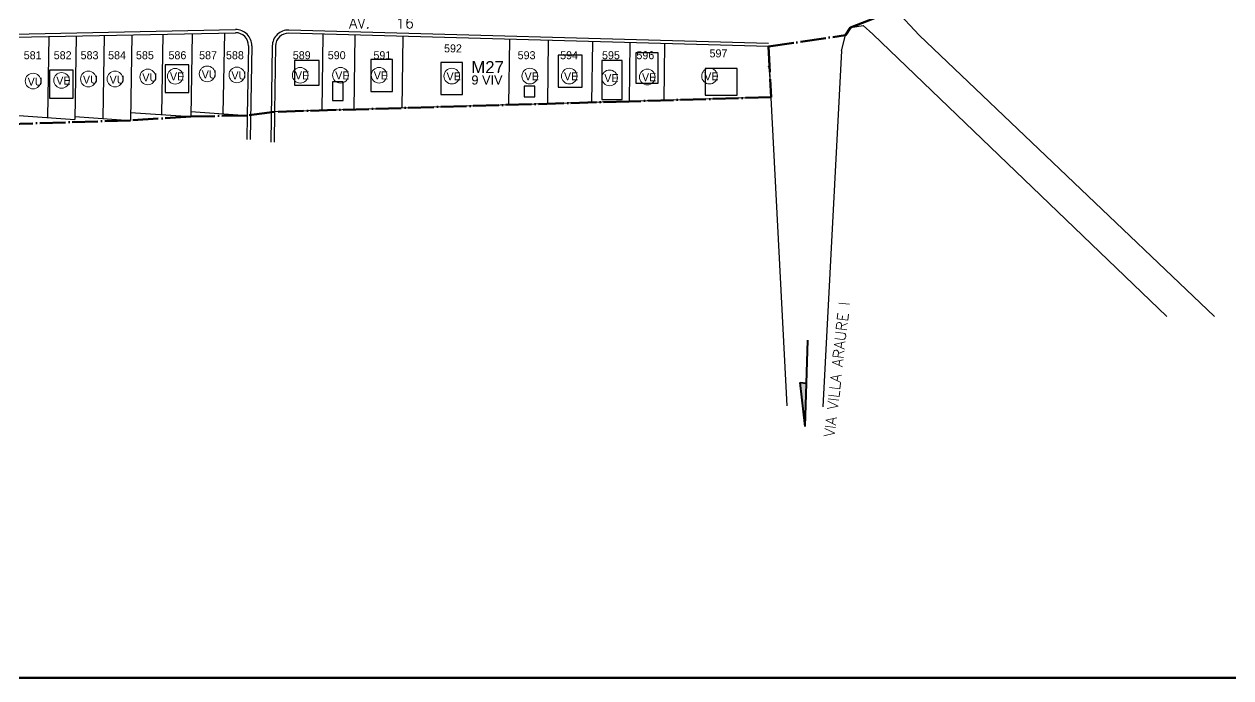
# Model space of a CAD drawing. Extents: x 472704 to 474638, y 1059265 to 1060325.
# Drawn here: x 473778.6 to 474230.8, y 1059264.5 to 1059509.7 of the extents above; entities that cross this region are included whole.
import ezdxf

# ---------------------------------------------------------------- set-up
doc = ezdxf.new("R2010")
doc.units = 0
doc.header["$LTSCALE"] = 0.4
doc.header["$MEASUREMENT"] = 0
doc.linetypes.add('ACAD_ISO04W100', pattern=[30.5, 24, -3, 0.5, -3])
for name, color, linetype, lineweight in [('1', 5, 'ACAD_ISO04W100', 80), ('CALLES', 140, 'CONTINUOUS', 40), ('CASA', 31, 'CONTINUOUS', 30), ('MARCO', 1, 'CONTINUOUS', 106), ('texto-1', 3, 'CONTINUOUS', 40), ('TEXTO-COOR', 3, 'CONTINUOUS', 35)]:
    doc.layers.add(name, color=color, linetype=linetype, lineweight=lineweight)
for name, color, linetype in [('A-POLIGONAL', 1, 'ACAD_ISO04W100'), ('A-VIA-N', 7, 'CONTINUOUS'), ('CASASDURAS', 1, 'CONTINUOUS'), ('Dura', 1, 'CONTINUOUS'), ('MANZANAS', 5, 'CONTINUOUS'), ('NumeroPropu', 6, 'CONTINUOUS'), ('PRIVADO', 3, 'CONTINUOUS'), ('TipoVivienda', 7, 'CONTINUOUS'), ('UNIFAMILIAR', 5, 'CONTINUOUS'), ('VIAEXISTENTE', 3, 'CONTINUOUS')]:
    doc.layers.add(name, color=color, linetype=linetype)
doc.styles.add('ARIAL', font='arial.ttf')
doc.styles.add('Numeros Parcelas', font='', dxfattribs={"height": 3})
doc.styles.get("Standard").update_dxf_attribs({"font": 'romans.shx'})
doc.styles.add('TipoVivienda', font='', dxfattribs={"height": 3})
doc.styles.get('Numeros Parcelas').set_extended_font_data('AvantGarde Bk BT')
doc.styles.get('TipoVivienda').set_extended_font_data('AvantGarde Bk BT')

msp = doc.modelspace()

# ---------------------------------------------------------------- hatches: boundary and pattern name
at = {"layer": 'texto-1'}
msp.add_hatch(color=256, dxfattribs=at).paths.add_polyline_path([(474071.8, 1059374.99), (474069.36, 1059375.27), (474071.26, 1059358.82)])

# ---------------------------------------------------------------- linework, layer by layer
at = {"layer": '1', "color": 1}
for p, q in [((474088.33, 1059508.42), (474105.12, 1059515.06)), ((474086.39, 1059505.52), (474088.33, 1059508.42)), ((474057.49, 1059501.25), (474086.39, 1059505.52))]:
    msp.add_line(p, q, dxfattribs=at)
at = {"layer": 'A-POLIGONAL', "lineweight": 80}
msp.add_lwpolyline([(474057.49, 1059501.25), (474058.49, 1059482.28), (474005.28, 1059480.72), (473872.41, 1059476.81), (473862.2, 1059475.46), (473841.04, 1059475.03), (473818.42, 1059473.6), (473691.37, 1059469.61), (473651.64, 1059467.79), (473624.94, 1059467.66), (473565.84, 1059468.42), (473538.24, 1059468.38)], dxfattribs=at)
at = {"layer": 'A-VIA-N'}
for p, q in [((473695.46, 1059504.31), (473857.74, 1059507.65)), ((474057.52, 1059502.45), (473877.73, 1059507.44)), ((473863.87, 1059501.54), (473863.23, 1059466.45)), ((473871.57, 1059501.53), (473871.04, 1059465.48)), ((473862.2, 1059475.46), (473862.03, 1059466.47)), ((473872.41, 1059476.81), (473872.24, 1059465.46))]:
    msp.add_line(p, q, dxfattribs=at)
for centre, start, end in [((473857.87, 1059501.65), 358.9675, 91.1792), ((473877.57, 1059501.45), 88.41, 179.1667)]:
    msp.add_arc(centre, 6, start, end, dxfattribs=at)
at = {"layer": 'CASA'}
for points in [[(474007.77, 1059487.58), (474016.17, 1059487.58), (474016.17, 1059498.88), (474007.77, 1059498.88)], [(473831.48, 1059483.99), (473840.28, 1059483.99), (473840.28, 1059494.39), (473831.48, 1059494.39)], [(473879.95, 1059486.81), (473889.1, 1059486.81), (473889.1, 1059496.01), (473879.95, 1059496.01)], [(473908.46, 1059484.41), (473916.66, 1059484.41), (473916.66, 1059496.41), (473908.46, 1059496.41)], [(473934.72, 1059483.3), (473942.92, 1059483.3), (473942.92, 1059495.3), (473934.72, 1059495.3)], [(473978.67, 1059486.07), (473987.67, 1059486.07), (473987.67, 1059498.07), (473978.67, 1059498.07)], [(473995.08, 1059481.42), (474002.68, 1059481.42), (474002.68, 1059496.02), (473995.08, 1059496.02)], [(473788.11, 1059481.98), (473796.91, 1059481.98), (473796.91, 1059492.38), (473788.11, 1059492.38)], [(473894.08, 1059481.02), (473898.08, 1059481.02), (473898.08, 1059488.02), (473894.08, 1059488.02)], [(473966.02, 1059482.41), (473970.02, 1059482.41), (473970.02, 1059486.41), (473966.02, 1059486.41)]]:
    msp.add_lwpolyline(points, close=True, dxfattribs=at)
at = {"layer": 'CASASDURAS'}
msp.add_lwpolyline([(474033.75, 1059483.05), (474045.75, 1059483.05), (474045.75, 1059493.05), (474033.75, 1059493.05)], close=True, dxfattribs=at)
at = {"layer": 'Dura', "linetype": 'Continuous', "lineweight": 20}
msp.add_circle((474035.44, 1059490.19), 2.94, dxfattribs=at)
at = {"layer": 'MARCO', "color": 1, "lineweight": 106, "ltscale": 0.025}
msp.add_line((472878.23, 1059264.53), (474638.23, 1059264.53), dxfattribs=at)
at = {"layer": 'PRIVADO'}
for p, q in [((473691.86, 1059503.04), (473857.77, 1059506.45)), ((473787.88, 1059505.01), (473787.33, 1059474.66)), ((473798.08, 1059505.22), (473797.52, 1059473.95)), ((473808.59, 1059505.44), (473808.03, 1059474.32)), ((473818.99, 1059505.65), (473818.42, 1059473.6)), ((473830.6, 1059505.89), (473830.06, 1059475.8)), ((473841.6, 1059506.12), (473841.04, 1059475.03)), ((473853.61, 1059506.37), (473853.07, 1059476.1)), ((474057.49, 1059501.25), (473877.7, 1059506.24)), ((473862.67, 1059501.57), (473862.2, 1059475.46)), ((473818.47, 1059476.6), (473841.04, 1059475.03)), ((473841.08, 1059476.93), (473862.2, 1059475.46)), ((473776.54, 1059475.41), (473797.52, 1059473.95)), ((473797.54, 1059475.05), (473818.42, 1059473.6))]:
    msp.add_line(p, q, dxfattribs=at)
for centre, start, end in [((473857.87, 1059501.65), 358.9675, 91.1792), ((473877.57, 1059501.45), 88.41, 179.1667)]:
    msp.add_arc(centre, 4.8, start, end, dxfattribs=at)
at = {"layer": 'texto-1'}
for p, q in [((474071.26, 1059358.82), (474072.35, 1059391.17)), ((474071.26, 1059358.82), (474069.36, 1059375.27)), ((474069.36, 1059375.27), (474071.8, 1059374.99))]:
    msp.add_line(p, q, dxfattribs=at)
at = {"layer": 'TEXTO-COOR'}
for p in [(474088.33, 1059508.42), (474086.39, 1059505.52), (474057.67, 1059493.7)]:
    msp.add_point(p, dxfattribs=at)
at = {"layer": 'TipoVivienda', "linetype": 'Continuous', "lineweight": 20}
for centre in [(473792.6, 1059488.6), (473835.2, 1059490.13), (473882.03, 1059490.51), (473897.14, 1059490.51), (473911.59, 1059490.51), (473938.86, 1059490.19), (473968.1, 1059490.19), (473982.88, 1059490.19), (473997.99, 1059489.53), (474012.12, 1059489.86)]:
    msp.add_circle(centre, 2.94, dxfattribs=at)
at = {"layer": 'UNIFAMILIAR', "linetype": 'Continuous', "lineweight": 20}
for centre in [(473847.17, 1059491.03), (473858.3, 1059490.64), (473781.92, 1059488.34), (473802.64, 1059489.11), (473812.62, 1059489.11), (473824.91, 1059489.88)]:
    msp.add_circle(centre, 2.94, dxfattribs=at)
at = {"layer": 'VIAEXISTENTE'}
for p, q in [((474114, 1059505.53), (474105.12, 1059515.06)), ((474086.39, 1059505.52), (474088.33, 1059508.42)), ((474088.33, 1059508.42), (474092.98, 1059509.14)), ((474096.7, 1059505.98), (474092.98, 1059509.14)), ((473890.5, 1059505.89), (473890.09, 1059477.33)), ((473902.5, 1059505.55), (473902.1, 1059477.68)), ((473920.5, 1059505.06), (473920.11, 1059478.21)), ((473960.51, 1059503.94), (473960.15, 1059479.39)), ((473975.01, 1059503.54), (473974.66, 1059479.82)), ((473991.6, 1059503.08), (473991.27, 1059480.31)), ((474005.6, 1059502.69), (474005.28, 1059480.72)), ((474084.95, 1059499.73), (474086.39, 1059505.52)), ((474096.7, 1059505.98), (474206.78, 1059400)), ((474114, 1059505.53), (474224.69, 1059400)), ((473872.77, 1059501.51), (473872.41, 1059476.81)), ((474018.59, 1059502.33), (474018.28, 1059481.1)), ((474064.6, 1059366.56), (474057.49, 1059501.25)), ((474084.95, 1059499.73), (474077.94, 1059366.11)), ((474058.49, 1059482.28), (473872.41, 1059476.81))]:
    msp.add_line(p, q, dxfattribs=at)

# ---------------------------------------------------------------- texts
at = {"layer": 'CALLES', "linetype": 'Continuous'}
msp.add_text('AV.   16', height=4, dxfattribs=at).set_placement((473900.32, 1059508.09))
at = {"layer": 'MANZANAS', "linetype": 'Continuous', "style": 'ARIAL'}
for s, height, p in [('M27', 4.5, (473946.15, 1059491.3)), ('9 VIV', 3.416, (473946.2, 1059487.04))]:
    msp.add_text(s, height=height, dxfattribs=at).set_placement(p)
at = {"layer": 'NumeroPropu', "linetype": 'Continuous', "lineweight": 20, "style": 'Numeros Parcelas'}
for s, p in [('581', (473778.42, 1059496.52)), ('582', (473789.66, 1059496.52)), ('583', (473799.74, 1059496.52)), ('584', (473810.04, 1059496.52)), ('585', (473820.49, 1059496.52)), ('586', (473832.67, 1059496.52)), ('587', (473844.15, 1059496.52)), ('588', (473854.22, 1059496.52)), ('589', (473879.26, 1059496.52)), ('590', (473892.37, 1059496.52)), ('591', (473909.48, 1059496.52)), ('592', (473935.95, 1059499.09)), ('593', (473963.54, 1059496.52)), ('594', (473979.46, 1059496.52)), ('595', (473995.16, 1059496.52)), ('596', (474008.04, 1059496.52)), ('597', (474035.45, 1059497.22))]:
    msp.add_text(s, height=3, rotation=0.0106, dxfattribs=at).set_placement(p)
at = {"layer": 'texto-1'}
msp.add_text('VIA VILLA ARAURE I', height=4, rotation=83.5494, dxfattribs=at).set_placement((474082.28, 1059354.72))
at = {"layer": 'TipoVivienda', "linetype": 'Continuous', "lineweight": 20, "style": 'TipoVivienda'}
for s, p in [('VU', (473779.88, 1059486.64)), ('VE', (473790.62, 1059487.02)), ('VU', (473800.61, 1059487.41)), ('VU', (473810.59, 1059487.41)), ('VU', (473822.87, 1059488.17)), ('VE', (473833.22, 1059488.56)), ('VU', (473845.13, 1059489.32)), ('VU', (473856.26, 1059488.94)), ('VE', (473880.05, 1059488.94)), ('VE', (473895.16, 1059488.94)), ('VE', (473909.61, 1059488.94)), ('VE', (473936.88, 1059488.61)), ('VE', (473966.11, 1059488.61)), ('VE', (473980.9, 1059488.61)), ('VE', (473996.01, 1059487.96)), ('VE', (474010.13, 1059488.28)), ('VE', (474033.46, 1059488.61))]:
    msp.add_text(s, height=3, dxfattribs=at).set_placement(p)

doc.saveas('drawing.dxf')
